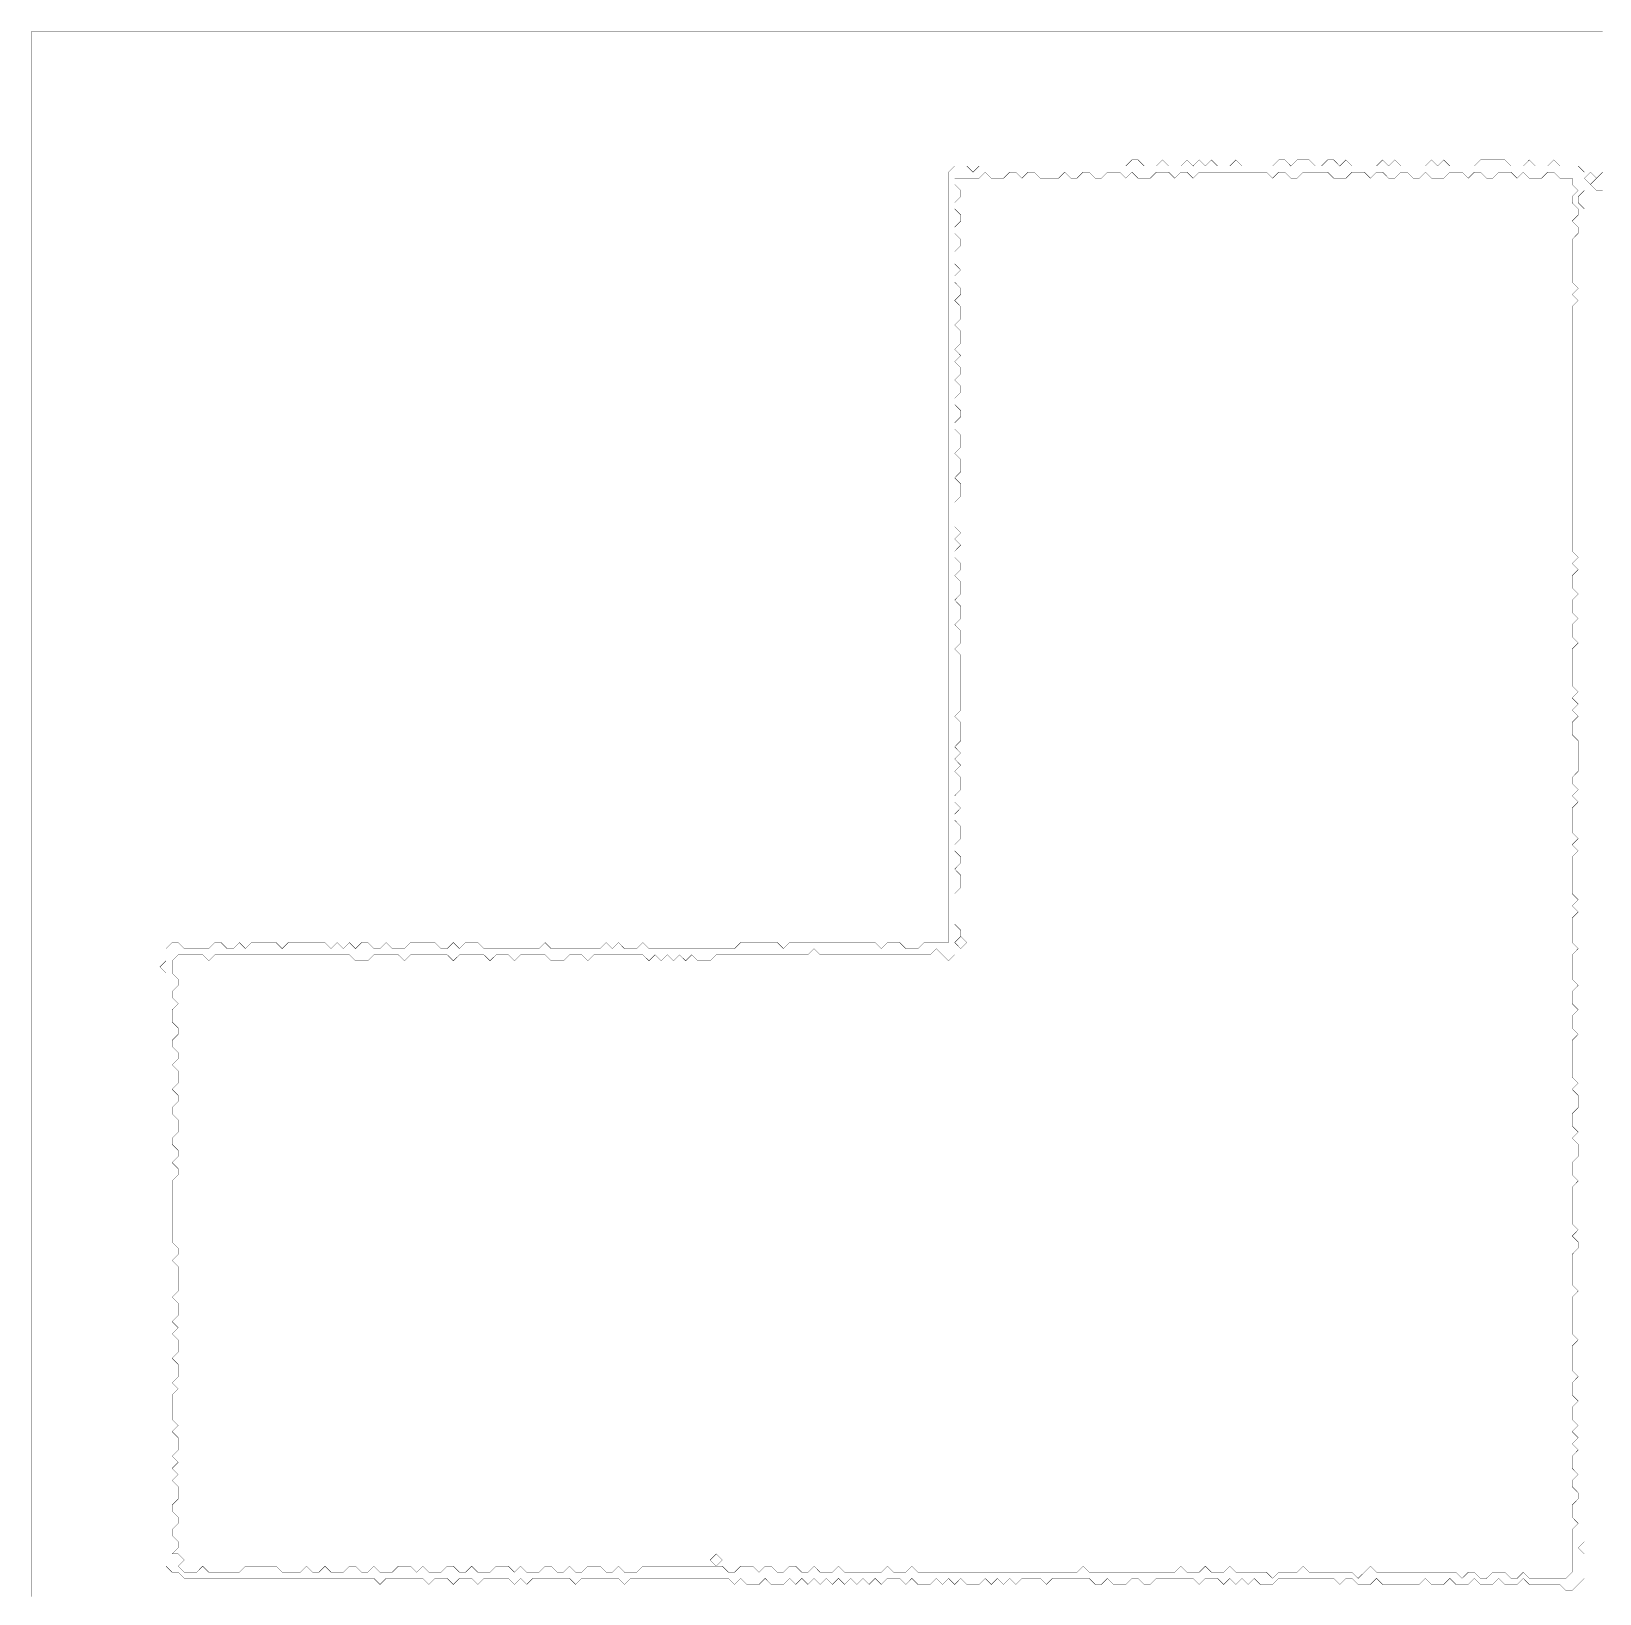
# Model space of a CAD drawing. Header units: metres. Extents: x 0 to 5257, y -5257 to 0.
# Drawn here: x 0 to 2639, y -2628 to 0 of the extents above; entities that cross this region are included whole.
import ezdxf

# ---------------------------------------------------------------- set-up
doc = ezdxf.new("R2010")
doc.units = ezdxf.units.M
doc.layers.add('conductor', color=1, linetype='Continuous')
doc.layers.add('substrate', color=5, linetype='Continuous')

msp = doc.modelspace()

# ---------------------------------------------------------------- linework, layer by layer
at = {"layer": 'conductor', "const_width": 0.5}
for points in [[(1604.8, -236.6), (1594.5, -246.9), (1584.2, -246.9), (1573.9, -246.9), (1563.6, -246.9), (1553.4, -246.9), (1553.4, -257.2), (1563.6, -267.5), (1563.6, -277.8), (1553.4, -288), (1553.4, -298.3), (1563.6, -308.6), (1563.6, -318.9), (1553.4, -329.2), (1553.4, -339.5), (1563.6, -349.8), (1563.6, -360), (1553.4, -370.3), (1553.4, -380.6), (1553.4, -390.9), (1563.6, -401.2), (1553.4, -411.5), (1553.4, -421.8), (1563.6, -432.1), (1563.6, -442.3), (1553.4, -452.6), (1563.6, -462.9), (1563.6, -473.2), (1563.6, -483.5), (1553.4, -493.8), (1563.6, -504.1), (1563.6, -514.4), (1563.6, -524.6), (1553.4, -534.9), (1563.6, -545.2), (1553.4, -555.5), (1563.6, -565.8), (1563.6, -576.1), (1553.4, -586.4), (1563.6, -596.7), (1563.6, -606.9), (1553.4, -617.2), (1553.4, -627.5), (1563.6, -637.8), (1563.6, -648.1), (1553.4, -658.4), (1553.4, -668.7), (1563.6, -678.9), (1563.6, -689.2), (1563.6, -699.5), (1553.4, -709.8), (1563.6, -720.1), (1563.6, -730.4), (1563.6, -740.7), (1553.4, -751), (1563.6, -761.2), (1563.6, -771.5), (1563.6, -781.8), (1553.4, -792.1), (1553.4, -802.4), (1553.4, -812.7), (1553.4, -823), (1553.4, -833.3), (1563.6, -843.5), (1553.4, -853.8), (1563.6, -864.1), (1553.4, -874.4), (1553.4, -884.7), (1563.6, -895), (1563.6, -905.3), (1553.4, -915.6), (1563.6, -925.8), (1563.6, -936.1), (1563.6, -946.4), (1553.4, -956.7), (1563.6, -967), (1563.6, -977.3), (1563.6, -987.6), (1553.4, -997.8), (1563.6, -1008.1), (1563.6, -1018.4), (1563.6, -1028.7), (1553.4, -1039), (1563.6, -1049.3), (1563.6, -1059.6), (1563.6, -1069.9), (1563.6, -1080.1), (1563.6, -1090.4), (1563.6, -1100.7), (1563.6, -1111), (1563.6, -1121.3), (1563.6, -1131.6), (1563.6, -1141.9), (1553.4, -1152.2), (1563.6, -1162.4), (1563.6, -1172.7), (1563.6, -1183), (1563.6, -1193.3), (1553.4, -1203.6), (1563.6, -1213.9), (1553.4, -1224.2), (1563.6, -1234.5), (1553.4, -1244.7), (1563.6, -1255), (1563.6, -1265.3), (1563.6, -1275.6), (1553.4, -1285.9), (1553.4, -1296.2), (1563.6, -1306.5), (1553.4, -1316.8), (1553.4, -1327), (1563.6, -1337.3), (1563.6, -1347.6), (1563.6, -1357.9), (1553.4, -1368.2), (1553.4, -1378.5), (1563.6, -1388.8), (1563.6, -1399), (1553.4, -1409.3), (1563.6, -1419.6), (1563.6, -1429.9), (1563.6, -1440.2), (1553.4, -1450.5), (1553.4, -1460.8), (1553.4, -1471.1), (1553.4, -1481.3), (1553.4, -1491.6), (1553.4, -1501.9), (1563.6, -1512.2), (1563.6, -1522.5), (1553.4, -1532.8), (1553.4, -1543.1), (1553.4, -1553.4), (1543.1, -1563.6), (1532.8, -1553.4), (1522.5, -1543.1), (1512.2, -1553.4), (1501.9, -1553.4), (1491.6, -1553.4), (1481.3, -1553.4), (1471.1, -1553.4), (1460.8, -1553.4), (1450.5, -1553.4), (1440.2, -1553.4), (1429.9, -1553.4), (1419.6, -1553.4), (1409.3, -1553.4), (1399, -1553.4), (1388.8, -1553.4), (1378.5, -1553.4), (1368.2, -1553.4), (1357.9, -1553.4), (1347.6, -1553.4), (1337.3, -1553.4), (1327, -1553.4), (1316.8, -1543.1), (1306.5, -1553.4), (1296.2, -1553.4), (1285.9, -1553.4), (1275.6, -1553.4), (1265.3, -1553.4), (1255, -1553.4), (1244.7, -1553.4), (1234.5, -1553.4), (1224.2, -1553.4), (1213.9, -1553.4), (1203.6, -1553.4), (1193.3, -1553.4), (1183, -1553.4), (1172.7, -1553.4), (1162.4, -1553.4), (1152.2, -1553.4), (1141.9, -1563.6), (1131.6, -1563.6), (1121.3, -1563.6), (1111, -1553.4), (1100.7, -1563.6), (1090.4, -1553.4), (1080.1, -1563.6), (1069.9, -1553.4), (1059.6, -1563.6), (1049.3, -1553.4), (1039, -1563.6), (1028.7, -1553.4), (1018.4, -1553.4), (1008.1, -1553.4), (997.8, -1553.4), (987.6, -1553.4), (977.3, -1553.4), (967, -1553.4), (956.7, -1553.4), (946.4, -1553.4), (936.1, -1563.6), (925.8, -1553.4), (915.6, -1553.4), (905.3, -1553.4), (895, -1563.6), (884.7, -1563.6), (874.4, -1563.6), (864.1, -1553.4), (853.8, -1553.4), (843.5, -1553.4), (833.3, -1553.4), (823, -1553.4), (812.7, -1563.6), (802.4, -1553.4), (792.1, -1553.4), (781.8, -1553.4), (771.5, -1563.6), (761.2, -1553.4), (751, -1553.4), (740.7, -1553.4), (730.4, -1553.4), (720.1, -1553.4), (709.8, -1563.6), (699.5, -1553.4), (689.2, -1553.4), (678.9, -1553.4), (668.7, -1553.4), (658.4, -1553.4), (648.1, -1553.4), (637.8, -1553.4), (627.5, -1563.6), (617.2, -1553.4), (606.9, -1553.4), (596.7, -1553.4), (586.4, -1553.4), (576.1, -1553.4), (565.8, -1563.6), (555.5, -1563.6), (545.2, -1563.6), (534.9, -1553.4), (524.6, -1553.4), (514.4, -1553.4), (504.1, -1553.4), (493.8, -1553.4), (483.5, -1553.4), (473.2, -1553.4), (462.9, -1553.4), (452.6, -1553.4), (442.3, -1553.4), (432.1, -1553.4), (421.8, -1553.4), (411.5, -1553.4), (401.2, -1553.4), (390.9, -1553.4), (380.6, -1553.4), (370.3, -1553.4), (360, -1553.4), (349.8, -1553.4), (339.5, -1553.4), (329.2, -1553.4), (318.9, -1553.4), (308.6, -1553.4), (298.3, -1563.6), (288, -1553.4), (277.8, -1553.4), (267.5, -1553.4), (257.2, -1553.4), (246.9, -1553.4), (236.6, -1563.6), (236.6, -1573.9), (236.6, -1584.2), (246.9, -1594.5), (246.9, -1604.8), (236.6, -1615.1), (236.6, -1625.4), (246.9, -1635.7), (236.6, -1645.9), (236.6, -1656.2), (236.6, -1666.5), (246.9, -1676.8), (246.9, -1687.1), (236.6, -1697.4), (236.6, -1707.7), (246.9, -1717.9), (246.9, -1728.2), (236.6, -1738.5), (246.9, -1748.8), (246.9, -1759.1), (246.9, -1769.4), (236.6, -1779.7), (246.9, -1790), (246.9, -1800.2), (236.6, -1810.5), (236.6, -1820.8), (246.9, -1831.1), (246.9, -1841.4), (246.9, -1851.7), (236.6, -1862), (236.6, -1872.3), (246.9, -1882.5), (246.9, -1892.8), (236.6, -1903.1), (246.9, -1913.4), (246.9, -1923.7), (236.6, -1934), (236.6, -1944.3), (236.6, -1954.6), (236.6, -1964.8), (236.6, -1975.1), (236.6, -1985.4), (236.6, -1995.7), (236.6, -2006), (236.6, -2016.3), (236.6, -2026.6), (236.6, -2036.8), (246.9, -2047.1), (246.9, -2057.4), (236.6, -2067.7), (246.9, -2078), (246.9, -2088.3), (246.9, -2098.6), (246.9, -2108.9), (246.9, -2119.1), (236.6, -2129.4), (246.9, -2139.7), (246.9, -2150), (246.9, -2160.3), (236.6, -2170.6), (246.9, -2180.9), (236.6, -2191.2), (246.9, -2201.4), (246.9, -2211.7), (246.9, -2222), (236.6, -2232.3), (246.9, -2242.6), (246.9, -2252.9), (246.9, -2263.2), (236.6, -2273.5), (246.9, -2283.7), (236.6, -2294), (236.6, -2304.3), (236.6, -2314.6), (236.6, -2324.9), (236.6, -2335.2), (246.9, -2345.5), (236.6, -2355.7), (246.9, -2366), (246.9, -2376.3), (246.9, -2386.6), (236.6, -2396.9), (246.9, -2407.2), (236.6, -2417.5), (246.9, -2427.8), (236.6, -2438), (246.9, -2448.3), (246.9, -2458.6), (246.9, -2468.9), (236.6, -2479.2), (236.6, -2489.5), (246.9, -2499.8), (246.9, -2510.1), (236.6, -2520.3), (236.6, -2530.6), (246.9, -2540.9), (246.9, -2551.2), (236.6, -2561.5), (246.9, -2561.5), (257.2, -2571.8), (246.9, -2582.1), (257.2, -2592.4), (267.5, -2592.4), (277.8, -2592.4), (288, -2582.1), (298.3, -2592.4), (308.6, -2592.4), (318.9, -2592.4), (329.2, -2592.4), (339.5, -2592.4), (349.8, -2592.4), (360, -2582.1), (370.3, -2582.1), (380.6, -2582.1), (390.9, -2582.1), (401.2, -2582.1), (411.5, -2582.1), (421.8, -2592.4), (432.1, -2592.4), (442.3, -2592.4), (452.6, -2592.4), (462.9, -2582.1), (473.2, -2592.4), (483.5, -2592.4), (493.8, -2582.1), (504.1, -2592.4), (514.4, -2592.4), (524.6, -2592.4), (534.9, -2582.1), (545.2, -2582.1), (555.5, -2592.4), (565.8, -2592.4), (576.1, -2582.1), (586.4, -2592.4), (596.7, -2592.4), (606.9, -2592.4), (617.2, -2582.1), (627.5, -2582.1), (637.8, -2582.1), (648.1, -2592.4), (658.4, -2582.1), (668.7, -2592.4), (678.9, -2592.4), (689.2, -2592.4), (699.5, -2582.1), (709.8, -2582.1), (720.1, -2592.4), (730.4, -2592.4), (740.7, -2582.1), (751, -2592.4), (761.2, -2592.4), (771.5, -2592.4), (781.8, -2582.1), (792.1, -2582.1), (802.4, -2582.1), (812.7, -2592.4), (823, -2582.1), (833.3, -2592.4), (843.5, -2592.4), (853.8, -2592.4), (864.1, -2582.1), (874.4, -2582.1), (884.7, -2592.4), (895, -2592.4), (905.3, -2582.1), (915.6, -2592.4), (925.8, -2592.4), (936.1, -2582.1), (946.4, -2582.1), (956.7, -2582.1), (967, -2592.4), (977.3, -2592.4), (987.6, -2582.1), (997.8, -2592.4), (1008.1, -2592.4), (1018.4, -2592.4), (1028.7, -2582.1), (1039, -2582.1), (1049.3, -2582.1), (1059.6, -2582.1), (1069.9, -2582.1), (1080.1, -2582.1), (1090.4, -2582.1), (1100.7, -2582.1), (1111, -2582.1), (1121.3, -2582.1), (1131.6, -2582.1), (1141.9, -2582.1), (1152.2, -2582.1), (1162.4, -2582.1), (1172.7, -2592.4), (1183, -2592.4), (1193.3, -2582.1), (1203.6, -2582.1), (1213.9, -2582.1), (1224.2, -2592.4), (1234.5, -2582.1), (1244.7, -2582.1), (1255, -2592.4), (1265.3, -2592.4), (1275.6, -2582.1), (1285.9, -2582.1), (1296.2, -2592.4), (1306.5, -2592.4), (1316.8, -2582.1), (1327, -2592.4), (1337.3, -2592.4), (1347.6, -2592.4), (1357.9, -2582.1), (1368.2, -2592.4), (1378.5, -2592.4), (1388.8, -2592.4), (1399, -2592.4), (1409.3, -2592.4), (1419.6, -2592.4), (1429.9, -2592.4), (1440.2, -2582.1), (1450.5, -2592.4), (1460.8, -2592.4), (1471.1, -2592.4), (1481.3, -2582.1), (1491.6, -2592.4), (1501.9, -2592.4), (1512.2, -2592.4), (1522.5, -2592.4), (1532.8, -2592.4), (1543.1, -2592.4), (1553.4, -2592.4), (1563.6, -2592.4), (1573.9, -2592.4), (1584.2, -2592.4), (1594.5, -2592.4), (1604.8, -2592.4), (1615.1, -2592.4), (1625.4, -2592.4), (1635.7, -2592.4), (1645.9, -2592.4), (1656.2, -2592.4), (1666.5, -2592.4), (1676.8, -2592.4), (1687.1, -2592.4), (1697.4, -2592.4), (1707.7, -2592.4), (1717.9, -2592.4), (1728.2, -2592.4), (1738.5, -2592.4), (1748.8, -2592.4), (1759.1, -2592.4), (1769.4, -2582.1), (1779.7, -2592.4), (1790, -2592.4), (1800.2, -2592.4), (1810.5, -2592.4), (1820.8, -2592.4), (1831.1, -2592.4), (1841.4, -2592.4), (1851.7, -2592.4), (1862, -2592.4), (1872.3, -2592.4), (1882.5, -2592.4), (1892.8, -2592.4), (1903.1, -2592.4), (1913.4, -2592.4), (1923.7, -2592.4), (1934, -2582.1), (1944.3, -2592.4), (1954.6, -2592.4), (1964.8, -2592.4), (1975.1, -2582.1), (1985.4, -2592.4), (1995.7, -2592.4), (2006, -2592.4), (2016.3, -2582.1), (2026.6, -2592.4), (2036.8, -2592.4), (2047.1, -2592.4), (2057.4, -2592.4), (2067.7, -2592.4), (2078, -2592.4), (2088.3, -2602.6), (2098.6, -2592.4), (2108.9, -2592.4), (2119.1, -2592.4), (2129.4, -2592.4), (2139.7, -2582.1), (2150, -2592.4), (2160.3, -2592.4), (2170.6, -2592.4), (2180.9, -2592.4), (2191.2, -2592.4), (2201.4, -2592.4), (2211.7, -2592.4), (2222, -2592.4), (2232.3, -2602.6), (2242.6, -2592.4), (2252.9, -2582.1), (2263.2, -2592.4), (2273.5, -2592.4), (2283.7, -2592.4), (2294, -2592.4), (2304.3, -2592.4), (2314.6, -2592.4), (2324.9, -2592.4), (2335.2, -2592.4), (2345.5, -2592.4), (2355.7, -2592.4), (2366, -2592.4), (2376.3, -2592.4), (2386.6, -2592.4), (2396.9, -2592.4), (2407.2, -2602.6), (2417.5, -2592.4), (2427.8, -2592.4), (2438, -2602.6), (2448.3, -2602.6), (2458.6, -2592.4), (2468.9, -2592.4), (2479.2, -2592.4), (2489.5, -2602.6), (2499.8, -2602.6), (2510.1, -2592.4), (2520.3, -2602.6), (2530.6, -2602.6), (2540.9, -2602.6), (2551.2, -2602.6), (2561.5, -2602.6), (2571.8, -2602.6), (2582.1, -2602.6), (2592.4, -2592.4), (2592.4, -2582.1), (2592.4, -2571.8), (2592.4, -2561.5), (2592.4, -2551.2), (2592.4, -2540.9), (2592.4, -2530.6), (2592.4, -2520.3), (2602.6, -2510.1), (2592.4, -2499.8), (2592.4, -2489.5), (2592.4, -2479.2), (2602.6, -2468.9), (2602.6, -2458.6), (2592.4, -2448.3), (2592.4, -2438), (2602.6, -2427.8), (2592.4, -2417.5), (2592.4, -2407.2), (2592.4, -2396.9), (2602.6, -2386.6), (2592.4, -2376.3), (2602.6, -2366), (2592.4, -2355.7), (2602.6, -2345.5), (2592.4, -2335.2), (2592.4, -2324.9), (2592.4, -2314.6), (2602.6, -2304.3), (2592.4, -2294), (2592.4, -2283.7), (2592.4, -2273.5), (2602.6, -2263.2), (2592.4, -2252.9), (2592.4, -2242.6), (2592.4, -2232.3), (2592.4, -2222), (2592.4, -2211.7), (2602.6, -2201.4), (2592.4, -2191.2), (2592.4, -2180.9), (2592.4, -2170.6), (2592.4, -2160.3), (2592.4, -2150), (2592.4, -2139.7), (2592.4, -2129.4), (2602.6, -2119.1), (2592.4, -2108.9), (2592.4, -2098.6), (2592.4, -2088.3), (2592.4, -2078), (2592.4, -2067.7), (2592.4, -2057.4), (2602.6, -2047.1), (2602.6, -2036.8), (2592.4, -2026.6), (2602.6, -2016.3), (2592.4, -2006), (2592.4, -1995.7), (2592.4, -1985.4), (2592.4, -1975.1), (2592.4, -1964.8), (2592.4, -1954.6), (2592.4, -1944.3), (2602.6, -1934), (2592.4, -1923.7), (2592.4, -1913.4), (2592.4, -1903.1), (2602.6, -1892.8), (2602.6, -1882.5), (2602.6, -1872.3), (2592.4, -1862), (2602.6, -1851.7), (2592.4, -1841.4), (2592.4, -1831.1), (2592.4, -1820.8), (2602.6, -1810.5), (2602.6, -1800.2), (2602.6, -1790), (2592.4, -1779.7), (2602.6, -1769.4), (2592.4, -1759.1), (2592.4, -1748.8), (2592.4, -1738.5), (2592.4, -1728.2), (2592.4, -1717.9), (2592.4, -1707.7), (2592.4, -1697.4), (2602.6, -1687.1), (2592.4, -1676.8), (2592.4, -1666.5), (2592.4, -1656.2), (2602.6, -1645.9), (2592.4, -1635.7), (2592.4, -1625.4), (2592.4, -1615.1), (2602.6, -1604.8), (2592.4, -1594.5), (2592.4, -1584.2), (2592.4, -1573.9), (2592.4, -1563.6), (2592.4, -1553.4), (2602.6, -1543.1), (2592.4, -1532.8), (2592.4, -1522.5), (2592.4, -1512.2), (2592.4, -1501.9), (2592.4, -1491.6), (2602.6, -1481.3), (2592.4, -1471.1), (2602.6, -1460.8), (2592.4, -1450.5), (2592.4, -1440.2), (2592.4, -1429.9), (2592.4, -1419.6), (2592.4, -1409.3), (2592.4, -1399), (2592.4, -1388.8), (2602.6, -1378.5), (2592.4, -1368.2), (2602.6, -1357.9), (2592.4, -1347.6), (2592.4, -1337.3), (2592.4, -1327), (2592.4, -1316.8), (2592.4, -1306.5), (2602.6, -1296.2), (2592.4, -1285.9), (2602.6, -1275.6), (2592.4, -1265.3), (2592.4, -1255), (2602.6, -1244.7), (2602.6, -1234.5), (2602.6, -1224.2), (2602.6, -1213.9), (2602.6, -1203.6), (2602.6, -1193.3), (2592.4, -1183), (2592.4, -1172.7), (2592.4, -1162.4), (2602.6, -1152.2), (2592.4, -1141.9), (2602.6, -1131.6), (2592.4, -1121.3), (2602.6, -1111), (2592.4, -1100.7), (2592.4, -1090.4), (2592.4, -1080.1), (2592.4, -1069.9), (2592.4, -1059.6), (2592.4, -1049.3), (2592.4, -1039), (2602.6, -1028.7), (2592.4, -1018.4), (2592.4, -1008.1), (2592.4, -997.8), (2602.6, -987.6), (2592.4, -977.3), (2592.4, -967), (2592.4, -956.7), (2602.6, -946.4), (2592.4, -936.1), (2592.4, -925.8), (2592.4, -915.6), (2602.6, -905.3), (2592.4, -895), (2602.6, -884.7), (2592.4, -874.4), (2592.4, -864.1), (2592.4, -853.8), (2592.4, -843.5), (2592.4, -833.3), (2592.4, -823), (2592.4, -812.7), (2592.4, -802.4), (2592.4, -792.1), (2592.4, -781.8), (2592.4, -771.5), (2592.4, -761.2), (2592.4, -751), (2592.4, -740.7), (2592.4, -730.4), (2592.4, -720.1), (2592.4, -709.8), (2592.4, -699.5), (2592.4, -689.2), (2592.4, -678.9), (2592.4, -668.7), (2592.4, -658.4), (2592.4, -648.1), (2592.4, -637.8), (2592.4, -627.5), (2592.4, -617.2), (2592.4, -606.9), (2592.4, -596.7), (2592.4, -586.4), (2592.4, -576.1), (2592.4, -565.8), (2592.4, -555.5), (2592.4, -545.2), (2592.4, -534.9), (2592.4, -524.6), (2592.4, -514.4), (2592.4, -504.1), (2592.4, -493.8), (2592.4, -483.5), (2592.4, -473.2), (2592.4, -462.9), (2602.6, -452.6), (2592.4, -442.3), (2602.6, -432.1), (2592.4, -421.8), (2592.4, -411.5), (2592.4, -401.2), (2592.4, -390.9), (2592.4, -380.6), (2592.4, -370.3), (2592.4, -360), (2592.4, -349.8), (2602.6, -339.5), (2602.6, -329.2), (2592.4, -318.9), (2602.6, -308.6), (2602.6, -298.3), (2592.4, -288), (2592.4, -277.8), (2602.6, -267.5), (2592.4, -257.2), (2592.4, -246.9), (2582.1, -246.9), (2571.8, -246.9), (2561.5, -236.6), (2551.2, -236.6), (2540.9, -246.9), (2530.6, -246.9), (2520.3, -246.9), (2510.1, -236.6), (2499.8, -246.9), (2489.5, -236.6), (2479.2, -236.6), (2468.9, -236.6), (2458.6, -246.9), (2448.3, -246.9), (2438, -236.6), (2427.8, -236.6), (2417.5, -246.9), (2407.2, -236.6), (2396.9, -236.6), (2386.6, -236.6), (2376.3, -246.9), (2366, -246.9), (2355.7, -246.9), (2345.5, -236.6), (2335.2, -246.9), (2324.9, -246.9), (2314.6, -236.6), (2304.3, -236.6), (2294, -246.9), (2283.7, -246.9), (2273.5, -236.6), (2263.2, -236.6), (2252.9, -246.9), (2242.6, -236.6), (2232.3, -236.6), (2222, -236.6), (2211.7, -246.9), (2201.4, -246.9), (2191.2, -246.9), (2180.9, -236.6), (2170.6, -236.6), (2160.3, -236.6), (2150, -236.6), (2139.7, -236.6), (2129.4, -246.9), (2119.1, -246.9), (2108.9, -236.6), (2098.6, -236.6), (2088.3, -246.9), (2078, -236.6), (2067.7, -236.6), (2057.4, -236.6), (2047.1, -236.6), (2036.8, -236.6), (2026.6, -236.6), (2016.3, -236.6), (2006, -236.6), (1995.7, -236.6), (1985.4, -236.6), (1975.1, -236.6), (1964.8, -236.6), (1954.6, -246.9), (1944.3, -236.6), (1934, -236.6), (1923.7, -246.9), (1913.4, -236.6), (1903.1, -236.6), (1892.8, -236.6), (1882.5, -246.9), (1872.3, -246.9), (1862, -246.9), (1851.7, -236.6), (1841.4, -246.9), (1831.1, -236.6), (1820.8, -236.6), (1810.5, -236.6), (1800.2, -246.9), (1790, -246.9), (1779.7, -236.6), (1769.4, -236.6), (1759.1, -246.9), (1748.8, -246.9), (1738.5, -236.6), (1728.2, -246.9), (1717.9, -246.9), (1707.7, -246.9), (1697.4, -246.9), (1687.1, -236.6), (1676.8, -236.6), (1666.5, -246.9), (1656.2, -236.6), (1645.9, -236.6), (1635.7, -246.9), (1625.4, -246.9), (1615.1, -246.9)], [(1553.4, -1532.8), (1563.6, -1522.5), (1573.9, -1532.8), (1563.6, -1543.1)], [(1141.9, -2571.8), (1152.2, -2561.5), (1162.4, -2571.8), (1152.2, -2582.1)]]:
    msp.add_lwpolyline(points, close=True, dxfattribs=at)
at = {"layer": 'substrate', "const_width": 0.5}
for points in [[(2643.8, 0), (2633.5, 0), (2623.2, 0), (2612.9, 0), (2602.6, 0), (2592.4, 0), (2582.1, 0), (2571.8, 0), (2561.5, 0), (2551.2, 0), (2540.9, 0), (2530.6, 0), (2520.3, 0), (2510.1, 0), (2499.8, 0), (2489.5, 0), (2479.2, 0), (2468.9, 0), (2458.6, 0), (2448.3, 0), (2438, 0), (2427.8, 0), (2417.5, 0), (2407.2, 0), (2396.9, 0), (2386.6, 0), (2376.3, 0), (2366, 0), (2355.7, 0), (2345.5, 0), (2335.2, 0), (2324.9, 0), (2314.6, 0), (2304.3, 0), (2294, 0), (2283.7, 0), (2273.5, 0), (2263.2, 0), (2252.9, 0), (2242.6, 0), (2232.3, 0), (2222, 0), (2211.7, 0), (2201.4, 0), (2191.2, 0), (2180.9, 0), (2170.6, 0), (2160.3, 0), (2150, 0), (2139.7, 0), (2129.4, 0), (2119.1, 0), (2108.9, 0), (2098.6, 0), (2088.3, 0), (2078, 0), (2067.7, 0), (2057.4, 0), (2047.1, 0), (2036.8, 0), (2026.6, 0), (2016.3, 0), (2006, 0), (1995.7, 0), (1985.4, 0), (1975.1, 0), (1964.8, 0), (1954.6, 0), (1944.3, 0), (1934, 0), (1923.7, 0), (1913.4, 0), (1903.1, 0), (1892.8, 0), (1882.5, 0), (1872.3, 0), (1862, 0), (1851.7, 0), (1841.4, 0), (1831.1, 0), (1820.8, 0), (1810.5, 0), (1800.2, 0), (1790, 0), (1779.7, 0), (1769.4, 0), (1759.1, 0), (1748.8, 0), (1738.5, 0), (1728.2, 0), (1717.9, 0), (1707.7, 0), (1697.4, 0), (1687.1, 0), (1676.8, 0), (1666.5, 0), (1656.2, 0), (1645.9, 0), (1635.7, 0), (1625.4, 0), (1615.1, 0), (1604.8, 0), (1594.5, 0), (1584.2, 0), (1573.9, 0), (1563.6, 0), (1553.4, 0), (1543.1, 0), (1532.8, 0), (1522.5, 0), (1512.2, 0), (1501.9, 0), (1491.6, 0), (1481.3, 0), (1471.1, 0), (1460.8, 0), (1450.5, 0), (1440.2, 0), (1429.9, 0), (1419.6, 0), (1409.3, 0), (1399, 0), (1388.8, 0), (1378.5, 0), (1368.2, 0), (1357.9, 0), (1347.6, 0), (1337.3, 0), (1327, 0), (1316.8, 0), (1306.5, 0), (1296.2, 0), (1285.9, 0), (1275.6, 0), (1265.3, 0), (1255, 0), (1244.7, 0), (1234.5, 0), (1224.2, 0), (1213.9, 0), (1203.6, 0), (1193.3, 0), (1183, 0), (1172.7, 0), (1162.4, 0), (1152.2, 0), (1141.9, 0), (1131.6, 0), (1121.3, 0), (1111, 0), (1100.7, 0), (1090.4, 0), (1080.1, 0), (1069.9, 0), (1059.6, 0), (1049.3, 0), (1039, 0), (1028.7, 0), (1018.4, 0), (1008.1, 0), (997.8, 0), (987.6, 0), (977.3, 0), (967, 0), (956.7, 0), (946.4, 0), (936.1, 0), (925.8, 0), (915.6, 0), (905.3, 0), (895, 0), (884.7, 0), (874.4, 0), (864.1, 0), (853.8, 0), (843.5, 0), (833.3, 0), (823, 0), (812.7, 0), (802.4, 0), (792.1, 0), (781.8, 0), (771.5, 0), (761.2, 0), (751, 0), (740.7, 0), (730.4, 0), (720.1, 0), (709.8, 0), (699.5, 0), (689.2, 0), (678.9, 0), (668.7, 0), (658.4, 0), (648.1, 0), (637.8, 0), (627.5, 0), (617.2, 0), (606.9, 0), (596.7, 0), (586.4, 0), (576.1, 0), (565.8, 0), (555.5, 0), (545.2, 0), (534.9, 0), (524.6, 0), (514.4, 0), (504.1, 0), (493.8, 0), (483.5, 0), (473.2, 0), (462.9, 0), (452.6, 0), (442.3, 0), (432.1, 0), (421.8, 0), (411.5, 0), (401.2, 0), (390.9, 0), (380.6, 0), (370.3, 0), (360, 0), (349.8, 0), (339.5, 0), (329.2, 0), (318.9, 0), (308.6, 0), (298.3, 0), (288, 0), (277.8, 0), (267.5, 0), (257.2, 0), (246.9, 0), (236.6, 0), (226.3, 0), (216, 0), (205.7, 0), (195.5, 0), (185.2, 0), (174.9, 0), (164.6, 0), (154.3, 0), (144, 0), (133.7, 0), (123.4, 0), (113.2, 0), (102.9, 0), (92.6, 0), (82.3, 0), (72, 0), (61.7, 0), (51.4, 0), (41.1, 0), (30.9, 0), (20.6, 0), (10.3, 0), (0, 0), (0, -10.3), (0, -20.6), (0, -30.9), (0, -41.1), (0, -51.4), (0, -61.7), (0, -72), (0, -82.3), (0, -92.6), (0, -102.9), (0, -113.2), (0, -123.4), (0, -133.7), (0, -144), (0, -154.3), (0, -164.6), (0, -174.9), (0, -185.2), (0, -195.5), (0, -205.7), (0, -216), (0, -226.3), (0, -236.6), (0, -246.9), (0, -257.2), (0, -267.5), (0, -277.8), (0, -288), (0, -298.3), (0, -308.6), (0, -318.9), (0, -329.2), (0, -339.5), (0, -349.8), (0, -360), (0, -370.3), (0, -380.6), (0, -390.9), (0, -401.2), (0, -411.5), (0, -421.8), (0, -432.1), (0, -442.3), (0, -452.6), (0, -462.9), (0, -473.2), (0, -483.5), (0, -493.8), (0, -504.1), (0, -514.4), (0, -524.6), (0, -534.9), (0, -545.2), (0, -555.5), (0, -565.8), (0, -576.1), (0, -586.4), (0, -596.7), (0, -606.9), (0, -617.2), (0, -627.5), (0, -637.8), (0, -648.1), (0, -658.4), (0, -668.7), (0, -678.9), (0, -689.2), (0, -699.5), (0, -709.8), (0, -720.1), (0, -730.4), (0, -740.7), (0, -751), (0, -761.2), (0, -771.5), (0, -781.8), (0, -792.1), (0, -802.4), (0, -812.7), (0, -823), (0, -833.3), (0, -843.5), (0, -853.8), (0, -864.1), (0, -874.4), (0, -884.7), (0, -895), (0, -905.3), (0, -915.6), (0, -925.8), (0, -936.1), (0, -946.4), (0, -956.7), (0, -967), (0, -977.3), (0, -987.6), (0, -997.8), (0, -1008.1), (0, -1018.4), (0, -1028.7), (0, -1039), (0, -1049.3), (0, -1059.6), (0, -1069.9), (0, -1080.1), (0, -1090.4), (0, -1100.7), (0, -1111), (0, -1121.3), (0, -1131.6), (0, -1141.9), (0, -1152.2), (0, -1162.4), (0, -1172.7), (0, -1183), (0, -1193.3), (0, -1203.6), (0, -1213.9), (0, -1224.2), (0, -1234.5), (0, -1244.7), (0, -1255), (0, -1265.3), (0, -1275.6), (0, -1285.9), (0, -1296.2), (0, -1306.5), (0, -1316.8), (0, -1327), (0, -1337.3), (0, -1347.6), (0, -1357.9), (0, -1368.2), (0, -1378.5), (0, -1388.8), (0, -1399), (0, -1409.3), (0, -1419.6), (0, -1429.9), (0, -1440.2), (0, -1450.5), (0, -1460.8), (0, -1471.1), (0, -1481.3), (0, -1491.6), (0, -1501.9), (0, -1512.2), (0, -1522.5), (0, -1532.8), (0, -1543.1), (0, -1553.4), (0, -1563.6), (0, -1573.9), (0, -1584.2), (0, -1594.5), (0, -1604.8), (0, -1615.1), (0, -1625.4), (0, -1635.7), (0, -1645.9), (0, -1656.2), (0, -1666.5), (0, -1676.8), (0, -1687.1), (0, -1697.4), (0, -1707.7), (0, -1717.9), (0, -1728.2), (0, -1738.5), (0, -1748.8), (0, -1759.1), (0, -1769.4), (0, -1779.7), (0, -1790), (0, -1800.2), (0, -1810.5), (0, -1820.8), (0, -1831.1), (0, -1841.4), (0, -1851.7), (0, -1862), (0, -1872.3), (0, -1882.5), (0, -1892.8), (0, -1903.1), (0, -1913.4), (0, -1923.7), (0, -1934), (0, -1944.3), (0, -1954.6), (0, -1964.8), (0, -1975.1), (0, -1985.4), (0, -1995.7), (0, -2006), (0, -2016.3), (0, -2026.6), (0, -2036.8), (0, -2047.1), (0, -2057.4), (0, -2067.7), (0, -2078), (0, -2088.3), (0, -2098.6), (0, -2108.9), (0, -2119.1), (0, -2129.4), (0, -2139.7), (0, -2150), (0, -2160.3), (0, -2170.6), (0, -2180.9), (0, -2191.2), (0, -2201.4), (0, -2211.7), (0, -2222), (0, -2232.3), (0, -2242.6), (0, -2252.9), (0, -2263.2), (0, -2273.5), (0, -2283.7), (0, -2294), (0, -2304.3), (0, -2314.6), (0, -2324.9), (0, -2335.2), (0, -2345.5), (0, -2355.7), (0, -2366), (0, -2376.3), (0, -2386.6), (0, -2396.9), (0, -2407.2), (0, -2417.5), (0, -2427.8), (0, -2438), (0, -2448.3), (0, -2458.6), (0, -2468.9), (0, -2479.2), (0, -2489.5), (0, -2499.8), (0, -2510.1), (0, -2520.3), (0, -2530.6), (0, -2540.9), (0, -2551.2), (0, -2561.5), (0, -2571.8), (0, -2582.1), (0, -2592.4), (0, -2602.6), (0, -2612.9), (0, -2623.2), (0, -2633.5)], [(2643.8, -267.5), (2633.5, -267.5), (2623.2, -257.2), (2633.5, -246.9), (2643.8, -236.6)]]:
    msp.add_lwpolyline(points, dxfattribs=at)
for points in [[(1841.4, -226.3), (1851.7, -216), (1862, -216), (1872.3, -226.3), (1882.5, -226.3), (1892.8, -226.3), (1903.1, -216), (1913.4, -226.3), (1923.7, -226.3), (1934, -226.3), (1944.3, -216), (1954.6, -226.3), (1964.8, -216), (1975.1, -226.3), (1985.4, -216), (1995.7, -226.3), (2006, -226.3), (2016.3, -226.3), (2026.6, -216), (2036.8, -226.3), (2047.1, -226.3), (2057.4, -226.3), (2067.7, -226.3), (2078, -226.3), (2088.3, -226.3), (2098.6, -216), (2108.9, -216), (2119.1, -226.3), (2129.4, -216), (2139.7, -216), (2150, -216), (2160.3, -226.3), (2170.6, -226.3), (2180.9, -216), (2191.2, -216), (2201.4, -226.3), (2211.7, -216), (2222, -226.3), (2232.3, -226.3), (2242.6, -226.3), (2252.9, -226.3), (2263.2, -226.3), (2273.5, -216), (2283.7, -226.3), (2294, -216), (2304.3, -226.3), (2314.6, -226.3), (2324.9, -226.3), (2335.2, -226.3), (2345.5, -226.3), (2355.7, -216), (2366, -226.3), (2376.3, -216), (2386.6, -226.3), (2396.9, -226.3), (2407.2, -226.3), (2417.5, -226.3), (2427.8, -226.3), (2438, -216), (2448.3, -216), (2458.6, -216), (2468.9, -216), (2479.2, -216), (2489.5, -226.3), (2499.8, -226.3), (2510.1, -226.3), (2520.3, -216), (2530.6, -226.3), (2540.9, -226.3), (2551.2, -226.3), (2561.5, -216), (2571.8, -226.3), (2582.1, -226.3), (2592.4, -226.3), (2602.6, -226.3), (2612.9, -236.6), (2612.9, -246.9), (2612.9, -257.2), (2612.9, -267.5), (2602.6, -277.8), (2602.6, -288), (2612.9, -298.3), (2612.9, -308.6), (2612.9, -318.9), (2612.9, -329.2), (2612.9, -339.5), (2612.9, -349.8), (2612.9, -360), (2612.9, -370.3), (2612.9, -380.6), (2612.9, -390.9), (2612.9, -401.2), (2612.9, -411.5), (2612.9, -421.8), (2612.9, -432.1), (2612.9, -442.3), (2612.9, -452.6), (2612.9, -462.9), (2612.9, -473.2), (2612.9, -483.5), (2612.9, -493.8), (2612.9, -504.1), (2612.9, -514.4), (2612.9, -524.6), (2612.9, -534.9), (2612.9, -545.2), (2612.9, -555.5), (2612.9, -565.8), (2612.9, -576.1), (2612.9, -586.4), (2612.9, -596.7), (2612.9, -606.9), (2612.9, -617.2), (2612.9, -627.5), (2612.9, -637.8), (2612.9, -648.1), (2612.9, -658.4), (2612.9, -668.7), (2612.9, -678.9), (2612.9, -689.2), (2612.9, -699.5), (2612.9, -709.8), (2612.9, -720.1), (2612.9, -730.4), (2612.9, -740.7), (2612.9, -751), (2612.9, -761.2), (2612.9, -771.5), (2612.9, -781.8), (2612.9, -792.1), (2612.9, -802.4), (2612.9, -812.7), (2612.9, -823), (2612.9, -833.3), (2612.9, -843.5), (2612.9, -853.8), (2612.9, -864.1), (2612.9, -874.4), (2612.9, -884.7), (2612.9, -895), (2612.9, -905.3), (2612.9, -915.6), (2612.9, -925.8), (2612.9, -936.1), (2612.9, -946.4), (2612.9, -956.7), (2612.9, -967), (2612.9, -977.3), (2612.9, -987.6), (2612.9, -997.8), (2612.9, -1008.1), (2612.9, -1018.4), (2612.9, -1028.7), (2612.9, -1039), (2612.9, -1049.3), (2612.9, -1059.6), (2612.9, -1069.9), (2612.9, -1080.1), (2612.9, -1090.4), (2612.9, -1100.7), (2612.9, -1111), (2612.9, -1121.3), (2612.9, -1131.6), (2612.9, -1141.9), (2612.9, -1152.2), (2612.9, -1162.4), (2612.9, -1172.7), (2612.9, -1183), (2612.9, -1193.3), (2612.9, -1203.6), (2612.9, -1213.9), (2612.9, -1224.2), (2612.9, -1234.5), (2612.9, -1244.7), (2612.9, -1255), (2612.9, -1265.3), (2612.9, -1275.6), (2612.9, -1285.9), (2612.9, -1296.2), (2612.9, -1306.5), (2612.9, -1316.8), (2612.9, -1327), (2612.9, -1337.3), (2612.9, -1347.6), (2612.9, -1357.9), (2612.9, -1368.2), (2612.9, -1378.5), (2612.9, -1388.8), (2612.9, -1399), (2612.9, -1409.3), (2612.9, -1419.6), (2612.9, -1429.9), (2612.9, -1440.2), (2612.9, -1450.5), (2612.9, -1460.8), (2612.9, -1471.1), (2612.9, -1481.3), (2612.9, -1491.6), (2612.9, -1501.9), (2612.9, -1512.2), (2612.9, -1522.5), (2612.9, -1532.8), (2612.9, -1543.1), (2612.9, -1553.4), (2612.9, -1563.6), (2612.9, -1573.9), (2612.9, -1584.2), (2612.9, -1594.5), (2612.9, -1604.8), (2612.9, -1615.1), (2612.9, -1625.4), (2612.9, -1635.7), (2612.9, -1645.9), (2612.9, -1656.2), (2612.9, -1666.5), (2612.9, -1676.8), (2612.9, -1687.1), (2612.9, -1697.4), (2612.9, -1707.7), (2612.9, -1717.9), (2612.9, -1728.2), (2612.9, -1738.5), (2612.9, -1748.8), (2612.9, -1759.1), (2612.9, -1769.4), (2612.9, -1779.7), (2612.9, -1790), (2612.9, -1800.2), (2612.9, -1810.5), (2612.9, -1820.8), (2612.9, -1831.1), (2612.9, -1841.4), (2612.9, -1851.7), (2612.9, -1862), (2612.9, -1872.3), (2612.9, -1882.5), (2612.9, -1892.8), (2612.9, -1903.1), (2612.9, -1913.4), (2612.9, -1923.7), (2612.9, -1934), (2612.9, -1944.3), (2612.9, -1954.6), (2612.9, -1964.8), (2612.9, -1975.1), (2612.9, -1985.4), (2612.9, -1995.7), (2612.9, -2006), (2612.9, -2016.3), (2612.9, -2026.6), (2612.9, -2036.8), (2612.9, -2047.1), (2612.9, -2057.4), (2612.9, -2067.7), (2612.9, -2078), (2612.9, -2088.3), (2612.9, -2098.6), (2612.9, -2108.9), (2612.9, -2119.1), (2612.9, -2129.4), (2612.9, -2139.7), (2612.9, -2150), (2612.9, -2160.3), (2612.9, -2170.6), (2612.9, -2180.9), (2612.9, -2191.2), (2612.9, -2201.4), (2612.9, -2211.7), (2612.9, -2222), (2612.9, -2232.3), (2612.9, -2242.6), (2612.9, -2252.9), (2612.9, -2263.2), (2612.9, -2273.5), (2612.9, -2283.7), (2612.9, -2294), (2612.9, -2304.3), (2612.9, -2314.6), (2612.9, -2324.9), (2612.9, -2335.2), (2612.9, -2345.5), (2612.9, -2355.7), (2612.9, -2366), (2612.9, -2376.3), (2612.9, -2386.6), (2612.9, -2396.9), (2612.9, -2407.2), (2612.9, -2417.5), (2612.9, -2427.8), (2612.9, -2438), (2612.9, -2448.3), (2612.9, -2458.6), (2612.9, -2468.9), (2612.9, -2479.2), (2612.9, -2489.5), (2612.9, -2499.8), (2612.9, -2510.1), (2612.9, -2520.3), (2612.9, -2530.6), (2612.9, -2540.9), (2602.6, -2551.2), (2612.9, -2561.5), (2612.9, -2571.8), (2612.9, -2582.1), (2612.9, -2592.4), (2612.9, -2602.6), (2602.6, -2612.9), (2592.4, -2623.2), (2582.1, -2623.2), (2571.8, -2612.9), (2561.5, -2612.9), (2551.2, -2612.9), (2540.9, -2612.9), (2530.6, -2612.9), (2520.3, -2612.9), (2510.1, -2602.6), (2499.8, -2612.9), (2489.5, -2612.9), (2479.2, -2612.9), (2468.9, -2602.6), (2458.6, -2612.9), (2448.3, -2612.9), (2438, -2612.9), (2427.8, -2602.6), (2417.5, -2612.9), (2407.2, -2612.9), (2396.9, -2612.9), (2386.6, -2602.6), (2376.3, -2612.9), (2366, -2612.9), (2355.7, -2612.9), (2345.5, -2602.6), (2335.2, -2612.9), (2324.9, -2612.9), (2314.6, -2612.9), (2304.3, -2612.9), (2294, -2612.9), (2283.7, -2612.9), (2273.5, -2612.9), (2263.2, -2602.6), (2252.9, -2612.9), (2242.6, -2612.9), (2232.3, -2612.9), (2222, -2602.6), (2211.7, -2602.6), (2201.4, -2612.9), (2191.2, -2602.6), (2180.9, -2602.6), (2170.6, -2602.6), (2160.3, -2602.6), (2150, -2602.6), (2139.7, -2602.6), (2129.4, -2602.6), (2119.1, -2602.6), (2108.9, -2602.6), (2098.6, -2602.6), (2088.3, -2612.9), (2078, -2612.9), (2067.7, -2612.9), (2057.4, -2602.6), (2047.1, -2612.9), (2036.8, -2602.6), (2026.6, -2612.9), (2016.3, -2602.6), (2006, -2612.9), (1995.7, -2602.6), (1985.4, -2602.6), (1975.1, -2602.6), (1964.8, -2612.9), (1954.6, -2602.6), (1944.3, -2602.6), (1934, -2602.6), (1923.7, -2602.6), (1913.4, -2602.6), (1903.1, -2602.6), (1892.8, -2602.6), (1882.5, -2612.9), (1872.3, -2612.9), (1862, -2602.6), (1851.7, -2602.6), (1841.4, -2612.9), (1831.1, -2612.9), (1820.8, -2612.9), (1810.5, -2602.6), (1800.2, -2612.9), (1790, -2612.9), (1779.7, -2602.6), (1769.4, -2602.6), (1759.1, -2602.6), (1748.8, -2602.6), (1738.5, -2602.6), (1728.2, -2602.6), (1717.9, -2602.6), (1707.7, -2612.9), (1697.4, -2602.6), (1687.1, -2602.6), (1676.8, -2602.6), (1666.5, -2602.6), (1656.2, -2612.9), (1645.9, -2602.6), (1635.7, -2612.9), (1625.4, -2602.6), (1615.1, -2612.9), (1604.8, -2602.6), (1594.5, -2612.9), (1584.2, -2612.9), (1573.9, -2612.9), (1563.6, -2602.6), (1553.4, -2612.9), (1543.1, -2602.6), (1532.8, -2612.9), (1522.5, -2602.6), (1512.2, -2612.9), (1501.9, -2612.9), (1491.6, -2612.9), (1481.3, -2602.6), (1471.1, -2612.9), (1460.8, -2602.6), (1450.5, -2602.6), (1440.2, -2602.6), (1429.9, -2612.9), (1419.6, -2602.6), (1409.3, -2612.9), (1399, -2602.6), (1388.8, -2612.9), (1378.5, -2602.6), (1368.2, -2612.9), (1357.9, -2602.6), (1347.6, -2612.9), (1337.3, -2602.6), (1327, -2612.9), (1316.8, -2602.6), (1306.5, -2612.9), (1296.2, -2602.6), (1285.9, -2612.9), (1275.6, -2602.6), (1265.3, -2612.9), (1255, -2612.9), (1244.7, -2612.9), (1234.5, -2602.6), (1224.2, -2612.9), (1213.9, -2612.9), (1203.6, -2612.9), (1193.3, -2602.6), (1183, -2612.9), (1172.7, -2602.6), (1162.4, -2602.6), (1152.2, -2602.6), (1141.9, -2602.6), (1131.6, -2602.6), (1121.3, -2602.6), (1111, -2602.6), (1100.7, -2602.6), (1090.4, -2602.6), (1080.1, -2602.6), (1069.9, -2602.6), (1059.6, -2602.6), (1049.3, -2602.6), (1039, -2602.6), (1028.7, -2602.6), (1018.4, -2602.6), (1008.1, -2602.6), (997.8, -2612.9), (987.6, -2602.6), (977.3, -2602.6), (967, -2602.6), (956.7, -2602.6), (946.4, -2602.6), (936.1, -2602.6), (925.8, -2602.6), (915.6, -2612.9), (905.3, -2602.6), (895, -2602.6), (884.7, -2602.6), (874.4, -2602.6), (864.1, -2602.6), (853.8, -2602.6), (843.5, -2602.6), (833.3, -2612.9), (823, -2602.6), (812.7, -2612.9), (802.4, -2602.6), (792.1, -2602.6), (781.8, -2602.6), (771.5, -2602.6), (761.2, -2602.6), (751, -2612.9), (740.7, -2602.6), (730.4, -2602.6), (720.1, -2602.6), (709.8, -2612.9), (699.5, -2602.6), (689.2, -2602.6), (678.9, -2602.6), (668.7, -2612.9), (658.4, -2602.6), (648.1, -2602.6), (637.8, -2602.6), (627.5, -2602.6), (617.2, -2602.6), (606.9, -2602.6), (596.7, -2602.6), (586.4, -2612.9), (576.1, -2602.6), (565.8, -2602.6), (555.5, -2602.6), (545.2, -2602.6), (534.9, -2602.6), (524.6, -2602.6), (514.4, -2602.6), (504.1, -2602.6), (493.8, -2602.6), (483.5, -2602.6), (473.2, -2602.6), (462.9, -2602.6), (452.6, -2602.6), (442.3, -2602.6), (432.1, -2602.6), (421.8, -2602.6), (411.5, -2602.6), (401.2, -2602.6), (390.9, -2602.6), (380.6, -2602.6), (370.3, -2602.6), (360, -2602.6), (349.8, -2602.6), (339.5, -2602.6), (329.2, -2602.6), (318.9, -2602.6), (308.6, -2602.6), (298.3, -2602.6), (288, -2602.6), (277.8, -2602.6), (267.5, -2602.6), (257.2, -2602.6), (246.9, -2592.4), (236.6, -2592.4), (226.3, -2582.1), (226.3, -2571.8), (226.3, -2561.5), (226.3, -2551.2), (226.3, -2540.9), (226.3, -2530.6), (226.3, -2520.3), (226.3, -2510.1), (226.3, -2499.8), (226.3, -2489.5), (226.3, -2479.2), (226.3, -2468.9), (226.3, -2458.6), (226.3, -2448.3), (226.3, -2438), (226.3, -2427.8), (226.3, -2417.5), (226.3, -2407.2), (226.3, -2396.9), (226.3, -2386.6), (226.3, -2376.3), (226.3, -2366), (226.3, -2355.7), (226.3, -2345.5), (226.3, -2335.2), (226.3, -2324.9), (226.3, -2314.6), (226.3, -2304.3), (226.3, -2294), (226.3, -2283.7), (226.3, -2273.5), (226.3, -2263.2), (226.3, -2252.9), (226.3, -2242.6), (226.3, -2232.3), (226.3, -2222), (226.3, -2211.7), (226.3, -2201.4), (226.3, -2191.2), (226.3, -2180.9), (226.3, -2170.6), (226.3, -2160.3), (226.3, -2150), (226.3, -2139.7), (226.3, -2129.4), (226.3, -2119.1), (226.3, -2108.9), (226.3, -2098.6), (226.3, -2088.3), (226.3, -2078), (226.3, -2067.7), (226.3, -2057.4), (226.3, -2047.1), (226.3, -2036.8), (226.3, -2026.6), (226.3, -2016.3), (226.3, -2006), (226.3, -1995.7), (226.3, -1985.4), (226.3, -1975.1), (226.3, -1964.8), (226.3, -1954.6), (226.3, -1944.3), (226.3, -1934), (226.3, -1923.7), (226.3, -1913.4), (226.3, -1903.1), (226.3, -1892.8), (226.3, -1882.5), (226.3, -1872.3), (226.3, -1862), (226.3, -1851.7), (226.3, -1841.4), (226.3, -1831.1), (226.3, -1820.8), (226.3, -1810.5), (226.3, -1800.2), (226.3, -1790), (226.3, -1779.7), (226.3, -1769.4), (226.3, -1759.1), (226.3, -1748.8), (226.3, -1738.5), (226.3, -1728.2), (226.3, -1717.9), (226.3, -1707.7), (226.3, -1697.4), (226.3, -1687.1), (226.3, -1676.8), (226.3, -1666.5), (226.3, -1656.2), (226.3, -1645.9), (226.3, -1635.7), (226.3, -1625.4), (226.3, -1615.1), (226.3, -1604.8), (226.3, -1594.5), (226.3, -1584.2), (216, -1573.9), (226.3, -1563.6), (226.3, -1553.4), (226.3, -1543.1), (236.6, -1532.8), (246.9, -1532.8), (257.2, -1543.1), (267.5, -1543.1), (277.8, -1543.1), (288, -1543.1), (298.3, -1543.1), (308.6, -1532.8), (318.9, -1532.8), (329.2, -1543.1), (339.5, -1543.1), (349.8, -1532.8), (360, -1543.1), (370.3, -1532.8), (380.6, -1532.8), (390.9, -1532.8), (401.2, -1532.8), (411.5, -1532.8), (421.8, -1543.1), (432.1, -1532.8), (442.3, -1532.8), (452.6, -1532.8), (462.9, -1532.8), (473.2, -1532.8), (483.5, -1532.8), (493.8, -1532.8), (504.1, -1543.1), (514.4, -1532.8), (524.6, -1543.1), (534.9, -1532.8), (545.2, -1543.1), (555.5, -1532.8), (565.8, -1532.8), (576.1, -1543.1), (586.4, -1543.1), (596.7, -1532.8), (606.9, -1543.1), (617.2, -1543.1), (627.5, -1543.1), (637.8, -1532.8), (648.1, -1532.8), (658.4, -1532.8), (668.7, -1532.8), (678.9, -1532.8), (689.2, -1543.1), (699.5, -1543.1), (709.8, -1532.8), (720.1, -1543.1), (730.4, -1532.8), (740.7, -1532.8), (751, -1532.8), (761.2, -1543.1), (771.5, -1543.1), (781.8, -1543.1), (792.1, -1543.1), (802.4, -1543.1), (812.7, -1543.1), (823, -1543.1), (833.3, -1543.1), (843.5, -1543.1), (853.8, -1543.1), (864.1, -1532.8), (874.4, -1543.1), (884.7, -1543.1), (895, -1543.1), (905.3, -1543.1), (915.6, -1543.1), (925.8, -1543.1), (936.1, -1543.1), (946.4, -1543.1), (956.7, -1543.1), (967, -1532.8), (977.3, -1543.1), (987.6, -1532.8), (997.8, -1543.1), (1008.1, -1543.1), (1018.4, -1543.1), (1028.7, -1532.8), (1039, -1543.1), (1049.3, -1543.1), (1059.6, -1543.1), (1069.9, -1543.1), (1080.1, -1543.1), (1090.4, -1543.1), (1100.7, -1543.1), (1111, -1543.1), (1121.3, -1543.1), (1131.6, -1543.1), (1141.9, -1543.1), (1152.2, -1543.1), (1162.4, -1543.1), (1172.7, -1543.1), (1183, -1543.1), (1193.3, -1532.8), (1203.6, -1532.8), (1213.9, -1532.8), (1224.2, -1532.8), (1234.5, -1532.8), (1244.7, -1532.8), (1255, -1532.8), (1265.3, -1543.1), (1275.6, -1532.8), (1285.9, -1532.8), (1296.2, -1532.8), (1306.5, -1532.8), (1316.8, -1532.8), (1327, -1532.8), (1337.3, -1532.8), (1347.6, -1532.8), (1357.9, -1532.8), (1368.2, -1532.8), (1378.5, -1532.8), (1388.8, -1532.8), (1399, -1532.8), (1409.3, -1532.8), (1419.6, -1532.8), (1429.9, -1543.1), (1440.2, -1532.8), (1450.5, -1532.8), (1460.8, -1532.8), (1471.1, -1543.1), (1481.3, -1543.1), (1491.6, -1543.1), (1501.9, -1532.8), (1512.2, -1532.8), (1522.5, -1532.8), (1532.8, -1532.8), (1543.1, -1532.8), (1543.1, -1522.5), (1543.1, -1512.2), (1543.1, -1501.9), (1543.1, -1491.6), (1543.1, -1481.3), (1543.1, -1471.1), (1543.1, -1460.8), (1543.1, -1450.5), (1543.1, -1440.2), (1543.1, -1429.9), (1543.1, -1419.6), (1543.1, -1409.3), (1543.1, -1399), (1543.1, -1388.8), (1543.1, -1378.5), (1543.1, -1368.2), (1543.1, -1357.9), (1543.1, -1347.6), (1543.1, -1337.3), (1543.1, -1327), (1543.1, -1316.8), (1543.1, -1306.5), (1543.1, -1296.2), (1543.1, -1285.9), (1543.1, -1275.6), (1543.1, -1265.3), (1543.1, -1255), (1543.1, -1244.7), (1543.1, -1234.5), (1543.1, -1224.2), (1543.1, -1213.9), (1543.1, -1203.6), (1543.1, -1193.3), (1543.1, -1183), (1543.1, -1172.7), (1543.1, -1162.4), (1543.1, -1152.2), (1543.1, -1141.9), (1543.1, -1131.6), (1543.1, -1121.3), (1543.1, -1111), (1543.1, -1100.7), (1543.1, -1090.4), (1543.1, -1080.1), (1543.1, -1069.9), (1543.1, -1059.6), (1543.1, -1049.3), (1543.1, -1039), (1543.1, -1028.7), (1543.1, -1018.4), (1543.1, -1008.1), (1543.1, -997.8), (1543.1, -987.6), (1543.1, -977.3), (1543.1, -967), (1543.1, -956.7), (1543.1, -946.4), (1543.1, -936.1), (1543.1, -925.8), (1543.1, -915.6), (1543.1, -905.3), (1543.1, -895), (1543.1, -884.7), (1543.1, -874.4), (1543.1, -864.1), (1543.1, -853.8), (1543.1, -843.5), (1543.1, -833.3), (1543.1, -823), (1543.1, -812.7), (1543.1, -802.4), (1543.1, -792.1), (1543.1, -781.8), (1543.1, -771.5), (1543.1, -761.2), (1543.1, -751), (1543.1, -740.7), (1543.1, -730.4), (1543.1, -720.1), (1543.1, -709.8), (1543.1, -699.5), (1543.1, -689.2), (1543.1, -678.9), (1543.1, -668.7), (1543.1, -658.4), (1543.1, -648.1), (1543.1, -637.8), (1543.1, -627.5), (1543.1, -617.2), (1543.1, -606.9), (1543.1, -596.7), (1543.1, -586.4), (1543.1, -576.1), (1543.1, -565.8), (1543.1, -555.5), (1543.1, -545.2), (1543.1, -534.9), (1543.1, -524.6), (1543.1, -514.4), (1543.1, -504.1), (1543.1, -493.8), (1543.1, -483.5), (1543.1, -473.2), (1543.1, -462.9), (1543.1, -452.6), (1543.1, -442.3), (1543.1, -432.1), (1543.1, -421.8), (1543.1, -411.5), (1543.1, -401.2), (1543.1, -390.9), (1543.1, -380.6), (1543.1, -370.3), (1543.1, -360), (1543.1, -349.8), (1543.1, -339.5), (1543.1, -329.2), (1543.1, -318.9), (1543.1, -308.6), (1543.1, -298.3), (1543.1, -288), (1543.1, -277.8), (1543.1, -267.5), (1543.1, -257.2), (1543.1, -246.9), (1543.1, -236.6), (1553.4, -226.3), (1563.6, -226.3), (1573.9, -226.3), (1584.2, -236.6), (1594.5, -226.3), (1604.8, -226.3), (1615.1, -226.3), (1625.4, -226.3), (1635.7, -226.3), (1645.9, -226.3), (1656.2, -226.3), (1666.5, -226.3), (1676.8, -226.3), (1687.1, -226.3), (1697.4, -226.3), (1707.7, -226.3), (1717.9, -226.3), (1728.2, -226.3), (1738.5, -226.3), (1748.8, -226.3), (1759.1, -226.3), (1769.4, -226.3), (1779.7, -226.3), (1790, -226.3), (1800.2, -226.3), (1810.5, -226.3), (1820.8, -226.3), (1831.1, -226.3)], [(2612.9, -246.9), (2623.2, -236.6), (2633.5, -246.9), (2623.2, -257.2)]]:
    msp.add_lwpolyline(points, close=True, dxfattribs=at)

doc.saveas('drawing.dxf')
